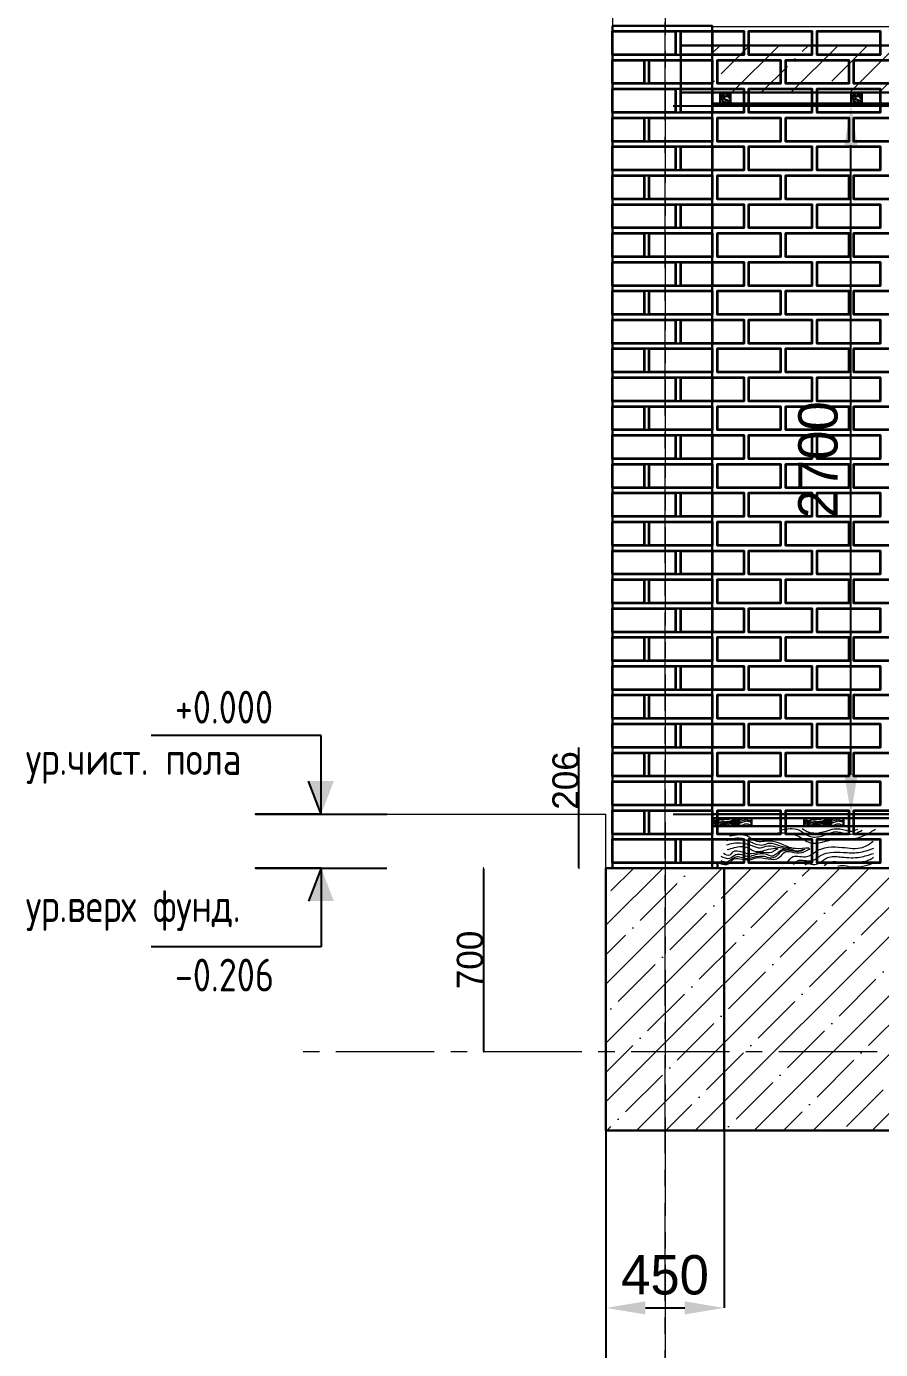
# Model space of a CAD drawing. Header units: millimetres. Extents: x 306212 to 393045, y -154783 to -111932.
# Drawn here: x 372170 to 375425, y -149192 to -144149 of the extents above; entities that cross this region are included whole.
import ezdxf

# ---------------------------------------------------------------- set-up
doc = ezdxf.new("R2010")
doc.units = ezdxf.units.MM
doc.linetypes.add('CENTER2', pattern=[1.125, 0.75, -0.125, 0.125, -0.125])
doc.layers.add('ahsap', color=222, linetype='Continuous', lineweight=13)
doc.layers.add('YAZI-TURKCE', color=5, linetype='Continuous', lineweight=13)
doc.layers.add('AKS', color=252, linetype='CENTER2')
doc.styles.add('GOST 2.304', font='CS_Gost2304.shx')
doc.dimstyles.new('ISO-25', dxfattribs={"dimtxt": 100, "dimasz": 2.5, "dimexe": 1.25, "dimexo": 0.625, "dimtad": 1, "dimdec": 0, "dimtxsty": 'Standard', "dimcen": 2.5, "dimadec": 0, "dimazin": 0, "dimtfac": 1, "dimtdec": 0, "dimtmove": 0, "dimatfit": 3, "dimfxl": 0, "dimarcsym": 0})
pattern_1 = [(45, (29611.11, 0), (-112.2532, 112.2532), []), (45, (29723.36, 0), (-112.2532, 112.2532), [198.4375, -39.6875, 0, -39.6875])]

# ---------------------------------------------------------------- blocks, each defined once
blk = doc.blocks.new('*D763')
at = {"layer": 'ahsap', "color": 0, "lineweight": -2}
for p, q in [((374828.4, -148358), (374828.4, -149033.7)), ((374378.4, -149033), (374378.4, -149033.7)), ((374528.4, -149033.5), (374678.4, -149033.5))]:
    blk.add_line(p, q, dxfattribs=at)
at = {"layer": 'ahsap', "color": 0}
for points in [[(374528.4, -149008.5), (374528.4, -149058.5), (374378.4, -149033.5)], [(374678.4, -149008.5), (374678.4, -149058.5), (374828.4, -149033.5)]]:
    blk.add_solid(points, dxfattribs=at)
at = {"layer": 'DEFPOINTS', "color": 0}
for p in [(374828.4, -148357.4), (374378.4, -149032.4), (374828.4, -149033.5)]:
    blk.add_point(p, dxfattribs=at)
at = {"layer": 'ahsap', "color": 0, "insert": (374603.4, -148908.5), "char_height": 150, "attachment_point": 5}
blk.add_mtext('450', dxfattribs=at)
blk = doc.blocks.new('*D764')
at = {"layer": 'ahsap', "color": 0, "lineweight": -2}
for p, q in [((374378.4, -148358), (374378.4, -149423.4)), ((383678.4, -149033.6), (383678.4, -149423.4)), ((374528.4, -149423.1), (383528.4, -149423.1))]:
    blk.add_line(p, q, dxfattribs=at)
at = {"layer": 'ahsap', "color": 0}
for points in [[(374528.4, -149398.1), (374528.4, -149448.1), (374378.4, -149423.1)], [(383528.4, -149398.1), (383528.4, -149448.1), (383678.4, -149423.1)]]:
    blk.add_solid(points, dxfattribs=at)
at = {"layer": 'DEFPOINTS', "color": 0}
for p in [(374378.4, -148357.4), (383678.4, -149033), (383678.4, -149423.1)]:
    blk.add_point(p, dxfattribs=at)
at = {"layer": 'ahsap', "color": 0, "insert": (379028.4, -149298.1), "char_height": 150, "attachment_point": 5}
blk.add_mtext('9300', dxfattribs=at)
blk = doc.blocks.new('*D761')
at = {"layer": 'ahsap', "color": 0, "lineweight": -2}
for p, q in [((374634.5, -144451.4), (375312.3, -144451.4)), ((375312.1, -147001.4), (375312.1, -144601.4)), ((374634.5, -147151.4), (375312.3, -147151.4))]:
    blk.add_line(p, q, dxfattribs=at)
at = {"layer": 'ahsap', "color": 0}
for points in [[(375287.1, -144601.4), (375337.1, -144601.4), (375312.1, -144451.4)], [(375287.1, -147001.4), (375337.1, -147001.4), (375312.1, -147151.4)]]:
    blk.add_solid(points, dxfattribs=at)
at = {"layer": 'DEFPOINTS', "color": 0}
for p in [(374633.9, -144451.4), (375312.1, -144451.4), (374633.9, -147151.4)]:
    blk.add_point(p, dxfattribs=at)
at = {"layer": 'ahsap', "color": 0, "insert": (375187.1, -145801.4), "char_height": 150, "attachment_point": 5, "rotation": 90}
blk.add_mtext('2700', dxfattribs=at)
blk = doc.blocks.new('Стрелка отметки')
at = {"layer": 'YAZI-TURKCE', "linetype": 'Continuous', "lineweight": 25, "ltscale": 50}
h = blk.add_hatch(color=256, dxfattribs=at)
h.paths.add_polyline_path([(332383, -147931.6), (332334.6, -147931.6), (332379.1, -148047.4), (332383, -148047.4)])
h.paths.add_polyline_path([(332431.3, -147931.6), (332383, -147931.6), (332383, -148047.4), (332386.8, -148047.4)])
for p, q in [((332383, -147757.4), (333031.1, -147757.4)), ((332383, -148057.4), (332383, -147757.4)), ((332383, -148057.4), (332431.3, -147931.6))]:
    blk.add_line(p, q, dxfattribs=at)
blk.add_lwpolyline([(332383, -148057.4), (332633, -148057.4), (332133, -148057.4)], dxfattribs=at)
blk = doc.blocks.new('*D765')
at = {"layer": 'ahsap', "color": 0, "lineweight": -2}
for p, q in [((374275.5, -147151.4), (374275.5, -146897.6)), ((374277.5, -147151.4), (374274.3, -147151.4)), ((374275.5, -147354.9), (374275.5, -147153.9)), ((374277.5, -147357.4), (374274.3, -147357.4))]:
    blk.add_line(p, q, dxfattribs=at)
at = {"layer": 'ahsap', "color": 0}
for points in [[(374275.1, -147153.9), (374276, -147153.9), (374275.5, -147151.4)], [(374275.1, -147354.9), (374276, -147354.9), (374275.5, -147357.4)]]:
    blk.add_solid(points, dxfattribs=at)
at = {"layer": 'DEFPOINTS', "color": 0}
for p in [(374275.5, -147151.4), (374828.4, -147151.4), (374828.4, -147357.4)]:
    blk.add_point(p, dxfattribs=at)
at = {"layer": 'ahsap', "color": 0, "insert": (374224.9, -147023.3), "char_height": 100, "attachment_point": 5, "rotation": 90}
blk.add_mtext('206', dxfattribs=at)
blk = doc.blocks.new('*D766')
at = {"layer": 'ahsap', "color": 0, "lineweight": -2}
for p, q in [((373913.1, -147357.4), (373909.9, -147357.4)), ((373911.1, -147359.9), (373911.1, -148054.9)), ((373913.1, -148057.4), (373909.9, -148057.4))]:
    blk.add_line(p, q, dxfattribs=at)
at = {"layer": 'ahsap', "color": 0}
for points in [[(373910.7, -147359.9), (373911.5, -147359.9), (373911.1, -147357.4)], [(373910.7, -148054.9), (373911.5, -148054.9), (373911.1, -148057.4)]]:
    blk.add_solid(points, dxfattribs=at)
at = {"layer": 'DEFPOINTS', "color": 0}
for p in [(374378.4, -147357.4), (373911.1, -148057.4), (374378.4, -148057.4)]:
    blk.add_point(p, dxfattribs=at)
at = {"layer": 'ahsap', "color": 0, "insert": (373860.5, -147707.4), "char_height": 100, "attachment_point": 5, "rotation": 90}
blk.add_mtext('700', dxfattribs=at)

msp = doc.modelspace()

# ---------------------------------------------------------------- hatches: boundary and pattern name
at = {"layer": 'ahsap'}
h = msp.add_hatch(dxfattribs=at)
h.set_pattern_fill('ANSI35', color=251, scale=25, style=0)
h.set_pattern_definition(pattern_1)
h.paths.add_polyline_path([(380463.4, -144277.4), (380223.4, -144277.4), (380223.4, -144367.4), (380423.4, -144367.4), (380463.4, -144367.4)])
h.paths.add_polyline_path([(386093.4, -144221.4), (381853.4, -144221.4), (381853.4, -144257.4), (381853.4, -144401.4), (386093.4, -144401.4)], flags=16)
h.paths.add_polyline_path([(379428.4, -144221.4), (379303.4, -144221.4), (379303.4, -144257.4), (379428.4, -144257.4)])
h.paths.add_polyline_path([(379428.4, -144257.4), (379303.4, -144257.4), (379303.4, -144277.4), (379423.4, -144277.4), (379428.4, -144277.4)])
h.paths.add_polyline_path([(379423.4, -144277.4), (379303.4, -144277.4), (379303.4, -144367.4), (379423.4, -144367.4)])
h.paths.add_polyline_path([(379428.4, -144367.4), (379303.4, -144367.4), (379303.4, -144387.4), (379428.4, -144387.4)])
h.paths.add_polyline_path([(379428.4, -144387.4), (379303.4, -144387.4), (379303.4, -144401.4), (379428.4, -144401.4)])
h.paths.add_polyline_path([(379543.4, -144387.4), (379428.4, -144387.4), (379428.4, -144401.4), (379543.4, -144401.4)])
h.paths.add_polyline_path([(381853.4, -144367.4), (379428.4, -144367.4), (379428.4, -144387.4), (379543.4, -144387.4), (381853.4, -144387.4)])
h.paths.add_polyline_path([(379443.4, -144277.4), (379428.4, -144277.4), (379428.4, -144367.4), (379443.4, -144367.4)])
h.paths.add_polyline_path([(381853.4, -144257.4), (379428.4, -144257.4), (379428.4, -144277.4), (379503.4, -144277.4), (379683.4, -144277.4), (381853.4, -144277.4)])
h.paths.add_polyline_path([(379428.4, -144277.4), (379423.4, -144277.4), (379423.4, -144367.4), (379428.4, -144367.4)])
h.paths.add_polyline_path([(379543.4, -144221.4), (379428.4, -144221.4), (379428.4, -144257.4), (379503.4, -144257.4), (379543.4, -144257.4)])
h.paths.add_polyline_path([(379563.4, -144221.4), (379543.4, -144221.4), (379543.4, -144257.4), (379563.4, -144257.4)])
h.paths.add_polyline_path([(379803.4, -144221.4), (379563.4, -144221.4), (379563.4, -144257.4), (379763.4, -144257.4), (379803.4, -144257.4)])
h.paths.add_polyline_path([(379703.4, -144277.4), (379683.4, -144277.4), (379683.4, -144367.4), (379703.4, -144367.4)])
h.paths.add_polyline_path([(379683.4, -144277.4), (379443.4, -144277.4), (379443.4, -144367.4), (379643.4, -144367.4), (379683.4, -144367.4)])
h.paths.add_polyline_path([(379803.4, -144387.4), (379563.4, -144387.4), (379563.4, -144401.4), (379803.4, -144401.4)])
h.paths.add_polyline_path([(379563.4, -144387.4), (379543.4, -144387.4), (379543.4, -144401.4), (379563.4, -144401.4)])
h.paths.add_polyline_path([(379823.4, -144387.4), (379803.4, -144387.4), (379803.4, -144401.4), (379823.4, -144401.4)])
h.paths.add_polyline_path([(379943.4, -144277.4), (379703.4, -144277.4), (379703.4, -144367.4), (379903.4, -144367.4), (379943.4, -144367.4)])
h.paths.add_polyline_path([(379823.4, -144221.4), (379803.4, -144221.4), (379803.4, -144257.4), (379823.4, -144257.4)])
h.paths.add_polyline_path([(380063.4, -144221.4), (379823.4, -144221.4), (379823.4, -144257.4), (380023.4, -144257.4), (380063.4, -144257.4)])
h.paths.add_polyline_path([(380083.4, -144221.4), (380063.4, -144221.4), (380063.4, -144257.4), (380083.4, -144257.4)])
h.paths.add_polyline_path([(379963.4, -144277.4), (379943.4, -144277.4), (379943.4, -144367.4), (379963.4, -144367.4)])
h.paths.add_polyline_path([(380203.4, -144277.4), (379963.4, -144277.4), (379963.4, -144367.4), (380163.4, -144367.4), (380203.4, -144367.4)])
h.paths.add_polyline_path([(380063.4, -144387.4), (379823.4, -144387.4), (379823.4, -144401.4), (380063.4, -144401.4)])
h.paths.add_polyline_path([(380343.4, -144387.4), (380323.4, -144387.4), (380323.4, -144401.4), (380343.4, -144401.4)])
h.paths.add_polyline_path([(380083.4, -144387.4), (380063.4, -144387.4), (380063.4, -144401.4), (380083.4, -144401.4)])
h.paths.add_polyline_path([(380323.4, -144221.4), (380083.4, -144221.4), (380083.4, -144257.4), (380283.4, -144257.4), (380323.4, -144257.4)])
h.paths.add_polyline_path([(380343.4, -144221.4), (380323.4, -144221.4), (380323.4, -144257.4), (380343.4, -144257.4)])
h.paths.add_polyline_path([(380483.4, -144277.4), (380463.4, -144277.4), (380463.4, -144367.4), (380483.4, -144367.4)])
h.paths.add_polyline_path([(380583.4, -144221.4), (380343.4, -144221.4), (380343.4, -144257.4), (380543.4, -144257.4), (380583.4, -144257.4)])
h.paths.add_polyline_path([(380603.4, -144221.4), (380583.4, -144221.4), (380583.4, -144257.4), (380603.4, -144257.4)])
h.paths.add_polyline_path([(380723.4, -144277.4), (380483.4, -144277.4), (380483.4, -144367.4), (380683.4, -144367.4), (380723.4, -144367.4)])
h.paths.add_polyline_path([(380583.4, -144387.4), (380343.4, -144387.4), (380343.4, -144401.4), (380583.4, -144401.4)])
h.paths.add_polyline_path([(380603.4, -144387.4), (380583.4, -144387.4), (380583.4, -144401.4), (380603.4, -144401.4)])
h.paths.add_polyline_path([(380843.4, -144387.4), (380603.4, -144387.4), (380603.4, -144401.4), (380843.4, -144401.4)])
h.paths.add_polyline_path([(386093.4, -144221.4), (380843.4, -144221.4), (380843.4, -144257.4), (381853.4, -144257.4), (381853.4, -144277.4), (380723.4, -144277.4), (380723.4, -144367.4), (381853.4, -144367.4), (381853.4, -144387.4), (380843.4, -144387.4), (380843.4, -144401.4), (386093.4, -144401.4)])
h.paths.add_polyline_path([(380843.4, -144221.4), (380603.4, -144221.4), (380603.4, -144257.4), (380803.4, -144257.4), (380843.4, -144257.4)])
h.paths.add_polyline_path([(379303.4, -144221.4), (378013.4, -144221.4), (378003.4, -144221.4), (378003.4, -144401.4), (378013.4, -144401.4), (379303.4, -144401.4), (379303.4, -144387.4)])
h.paths.add_polyline_path([(386093.4, -144221.4), (381853.4, -144221.4), (381853.4, -144257.4), (381853.4, -144401.4), (386093.4, -144401.4)], flags=17)
h.paths.add_polyline_path([(378013.4, -144274.9), (378013.4, -144254.9), (378013.4, -144221.4), (374783.4, -144221.4), (374783.4, -144254.9), (374783.4, -144274.9), (374783.4, -144364.9), (374783.4, -144384.9), (374783.4, -144401.4), (378013.4, -144401.4), (378013.4, -144384.9), (378013.4, -144364.9)])
h = msp.add_hatch(dxfattribs=at)
h.set_pattern_fill('ANSI35', color=251, scale=25, style=0)
h.set_pattern_definition(pattern_1)
h.paths.add_polyline_path([(376928.4, -148057.4), (377728.4, -148057.4), (377728.4, -147357.4), (376928.4, -147357.4)])
h.paths.add_polyline_path([(377728.4, -148357.4), (377728.4, -148057.4), (376928.4, -148057.4), (376928.4, -148357.4)])
h.paths.add_polyline_path([(376928.4, -148357.4), (376928.4, -148057.4), (374828.4, -148057.4), (374828.4, -148357.4)])
h.paths.add_polyline_path([(376928.4, -148057.4), (376928.4, -147357.4), (374828.4, -147357.4), (374828.4, -148057.4)])
h.paths.add_polyline_path([(374603.4, -147357.4), (374378.4, -147357.4), (374378.4, -148057.4), (374603.4, -148057.4)])
h.paths.add_polyline_path([(374603.4, -148057.4), (374378.4, -148057.4), (374378.4, -148357.4), (374603.4, -148357.4)])
h.paths.add_polyline_path([(374603.4, -148357.4), (374828.4, -148357.4), (374828.4, -148057.4), (374603.4, -148057.4)])
h.paths.add_polyline_path([(374828.4, -147357.4), (374603.4, -147357.4), (374603.4, -148057.4), (374828.4, -148057.4)])

# ---------------------------------------------------------------- linework, layer by layer
for p, q in [((374403.4, -140959.9), (374403.4, -147357.4)), ((385973.4, -144151.4), (374783.4, -144151.4)), ((374663.4, -144221.4), (374663.4, -144401.4)), ((373542.9, -147151.4), (374378.4, -147151.4)), ((374378.4, -147357.4), (374378.4, -147151.4))]:
    msp.add_line(p, q, dxfattribs=at)
at = {"layer": 'ahsap', "color": 251, "lineweight": 30}
for points in [[(374403.4, -144167.4), (374783.4, -144167.4), (374783.4, -144147.4), (374403.4, -144147.4), (374403.4, -144167.4)], [(378013.4, -144401.4), (374663.4, -144401.4), (374663.4, -144401.4), (374663.4, -144221.4), (374663.4, -144221.4), (378013.4, -144221.4), (386093.4, -144221.4), (386093.4, -144401.4), (378013.4, -144401.4)], [(374403.4, -144277.4), (374783.4, -144277.4), (374783.4, -144257.4), (374403.4, -144257.4), (374403.4, -144277.4)], [(374403.4, -144387.4), (374783.4, -144387.4), (374783.4, -144367.4), (374403.4, -144367.4), (374403.4, -144387.4)], [(374403.4, -144497.4), (374783.4, -144497.4), (374783.4, -144477.4), (374403.4, -144477.4), (374403.4, -144497.4)], [(374403.4, -144607.4), (374783.4, -144607.4), (374783.4, -144587.4), (374403.4, -144587.4), (374403.4, -144607.4)], [(374403.4, -144717.4), (374783.4, -144717.4), (374783.4, -144697.4), (374403.4, -144697.4), (374403.4, -144717.4)], [(374403.4, -144827.4), (374783.4, -144827.4), (374783.4, -144807.4), (374403.4, -144807.4), (374403.4, -144827.4)], [(374403.4, -144937.4), (374783.4, -144937.4), (374783.4, -144917.4), (374403.4, -144917.4), (374403.4, -144937.4)], [(374403.4, -145047.4), (374783.4, -145047.4), (374783.4, -145027.4), (374403.4, -145027.4), (374403.4, -145047.4)], [(374403.4, -145157.4), (374783.4, -145157.4), (374783.4, -145137.4), (374403.4, -145137.4), (374403.4, -145157.4)], [(374403.4, -145267.4), (374783.4, -145267.4), (374783.4, -145247.4), (374403.4, -145247.4), (374403.4, -145267.4)], [(374403.4, -145377.4), (374783.4, -145377.4), (374783.4, -145357.4), (374403.4, -145357.4), (374403.4, -145377.4)], [(374403.4, -145487.4), (374783.4, -145487.4), (374783.4, -145467.4), (374403.4, -145467.4), (374403.4, -145487.4)], [(374403.4, -145597.4), (374783.4, -145597.4), (374783.4, -145577.4), (374403.4, -145577.4), (374403.4, -145597.4)], [(374403.4, -145707.4), (374783.4, -145707.4), (374783.4, -145687.4), (374403.4, -145687.4), (374403.4, -145707.4)], [(374403.4, -145817.4), (374783.4, -145817.4), (374783.4, -145797.4), (374403.4, -145797.4), (374403.4, -145817.4)], [(374403.4, -145927.4), (374783.4, -145927.4), (374783.4, -145907.4), (374403.4, -145907.4), (374403.4, -145927.4)], [(374403.4, -146037.4), (374783.4, -146037.4), (374783.4, -146017.4), (374403.4, -146017.4), (374403.4, -146037.4)], [(374403.4, -146147.4), (374783.4, -146147.4), (374783.4, -146127.4), (374403.4, -146127.4), (374403.4, -146147.4)], [(374403.4, -146257.4), (374783.4, -146257.4), (374783.4, -146237.4), (374403.4, -146237.4), (374403.4, -146257.4)], [(374403.4, -146367.4), (374783.4, -146367.4), (374783.4, -146347.4), (374403.4, -146347.4), (374403.4, -146367.4)], [(374403.4, -146477.4), (374783.4, -146477.4), (374783.4, -146457.4), (374403.4, -146457.4), (374403.4, -146477.4)], [(374403.4, -146587.4), (374783.4, -146587.4), (374783.4, -146567.4), (374403.4, -146567.4), (374403.4, -146587.4)], [(374403.4, -146697.4), (374783.4, -146697.4), (374783.4, -146677.4), (374403.4, -146677.4), (374403.4, -146697.4)], [(374403.4, -146807.4), (374783.4, -146807.4), (374783.4, -146787.4), (374403.4, -146787.4), (374403.4, -146807.4)], [(374403.4, -146917.4), (374783.4, -146917.4), (374783.4, -146897.4), (374403.4, -146897.4), (374403.4, -146917.4)], [(374403.4, -147027.4), (374783.4, -147027.4), (374783.4, -147007.4), (374403.4, -147007.4), (374403.4, -147027.4)], [(374403.4, -147137.4), (374783.4, -147137.4), (374783.4, -147117.4), (374403.4, -147117.4), (374403.4, -147137.4)], [(374403.4, -147247.4), (374783.4, -147247.4), (374783.4, -147227.4), (374403.4, -147227.4), (374403.4, -147247.4)], [(374603.4, -147357.4), (374403.4, -147357.4), (374403.4, -147337.4), (374803.4, -147337.4), (374803.4, -147357.4), (374603.4, -147357.4)], [(386378.4, -148057.4), (386378.4, -148357.4), (374378.4, -148357.4), (374378.4, -148057.4), (374378.4, -147357.4), (386378.4, -147357.4), (386378.4, -148057.4)], [(374828.4, -148357.4), (374378.4, -148357.4), (374378.4, -147357.4), (374828.4, -147357.4), (374828.4, -148357.4)]]:
    msp.add_lwpolyline(points, dxfattribs=at)
at = {"layer": 'ahsap', "color": 26, "lineweight": 35}
for points in [[(374603.4, -144257.4), (374403.4, -144257.4), (374403.4, -144167.4), (374643.4, -144167.4), (374643.4, -144257.4), (374603.4, -144257.4)], [(374663.4, -144257.4), (374663.4, -144167.4), (374783.4, -144167.4), (374783.4, -144257.4), (374663.4, -144257.4)], [(374863.4, -144257.4), (374663.4, -144257.4), (374663.4, -144167.4), (374903.4, -144167.4), (374903.4, -144257.4), (374863.4, -144257.4)], [(375123.4, -144257.4), (374923.4, -144257.4), (374923.4, -144167.4), (375163.4, -144167.4), (375163.4, -144257.4), (375123.4, -144257.4)], [(375383.4, -144257.4), (375183.4, -144257.4), (375183.4, -144167.4), (375423.4, -144167.4), (375423.4, -144257.4), (375383.4, -144257.4)], [(374403.4, -144367.4), (374403.4, -144277.4), (374523.4, -144277.4), (374523.4, -144367.4), (374403.4, -144367.4)], [(374743.4, -144367.4), (374543.4, -144367.4), (374543.4, -144277.4), (374783.4, -144277.4), (374783.4, -144367.4), (374743.4, -144367.4)], [(375003.4, -144367.4), (374803.4, -144367.4), (374803.4, -144277.4), (375043.4, -144277.4), (375043.4, -144367.4), (375003.4, -144367.4)], [(375263.4, -144367.4), (375063.4, -144367.4), (375063.4, -144277.4), (375303.4, -144277.4), (375303.4, -144367.4), (375263.4, -144367.4)], [(375523.4, -144367.4), (375323.4, -144367.4), (375323.4, -144277.4), (375563.4, -144277.4), (375563.4, -144367.4), (375523.4, -144367.4)], [(374603.4, -144477.4), (374403.4, -144477.4), (374403.4, -144387.4), (374643.4, -144387.4), (374643.4, -144477.4), (374603.4, -144477.4)], [(374663.4, -144477.4), (374663.4, -144387.4), (374783.4, -144387.4), (374783.4, -144477.4), (374663.4, -144477.4)], [(374863.4, -144477.4), (374663.4, -144477.4), (374663.4, -144387.4), (374903.4, -144387.4), (374903.4, -144477.4), (374863.4, -144477.4)], [(375123.4, -144477.4), (374923.4, -144477.4), (374923.4, -144387.4), (375163.4, -144387.4), (375163.4, -144477.4), (375123.4, -144477.4)], [(375383.4, -144477.4), (375183.4, -144477.4), (375183.4, -144387.4), (375423.4, -144387.4), (375423.4, -144477.4), (375383.4, -144477.4)], [(374403.4, -144587.4), (374403.4, -144497.4), (374523.4, -144497.4), (374523.4, -144587.4), (374403.4, -144587.4)], [(374743.4, -144587.4), (374543.4, -144587.4), (374543.4, -144497.4), (374783.4, -144497.4), (374783.4, -144587.4), (374743.4, -144587.4)], [(375003.4, -144587.4), (374803.4, -144587.4), (374803.4, -144497.4), (375043.4, -144497.4), (375043.4, -144587.4), (375003.4, -144587.4)], [(375263.4, -144587.4), (375063.4, -144587.4), (375063.4, -144497.4), (375303.4, -144497.4), (375303.4, -144587.4), (375263.4, -144587.4)], [(375523.4, -144587.4), (375323.4, -144587.4), (375323.4, -144497.4), (375563.4, -144497.4), (375563.4, -144587.4), (375523.4, -144587.4)], [(374603.4, -144697.4), (374403.4, -144697.4), (374403.4, -144607.4), (374643.4, -144607.4), (374643.4, -144697.4), (374603.4, -144697.4)], [(374663.4, -144697.4), (374663.4, -144607.4), (374783.4, -144607.4), (374783.4, -144697.4), (374663.4, -144697.4)], [(374863.4, -144697.4), (374663.4, -144697.4), (374663.4, -144607.4), (374903.4, -144607.4), (374903.4, -144697.4), (374863.4, -144697.4)], [(375123.4, -144697.4), (374923.4, -144697.4), (374923.4, -144607.4), (375163.4, -144607.4), (375163.4, -144697.4), (375123.4, -144697.4)], [(375383.4, -144697.4), (375183.4, -144697.4), (375183.4, -144607.4), (375423.4, -144607.4), (375423.4, -144697.4), (375383.4, -144697.4)], [(374403.4, -144807.4), (374403.4, -144717.4), (374523.4, -144717.4), (374523.4, -144807.4), (374403.4, -144807.4)], [(374743.4, -144807.4), (374543.4, -144807.4), (374543.4, -144717.4), (374783.4, -144717.4), (374783.4, -144807.4), (374743.4, -144807.4)], [(375003.4, -144807.4), (374803.4, -144807.4), (374803.4, -144717.4), (375043.4, -144717.4), (375043.4, -144807.4), (375003.4, -144807.4)], [(375263.4, -144807.4), (375063.4, -144807.4), (375063.4, -144717.4), (375303.4, -144717.4), (375303.4, -144807.4), (375263.4, -144807.4)], [(375523.4, -144807.4), (375323.4, -144807.4), (375323.4, -144717.4), (375563.4, -144717.4), (375563.4, -144807.4), (375523.4, -144807.4)], [(374603.4, -144917.4), (374403.4, -144917.4), (374403.4, -144827.4), (374643.4, -144827.4), (374643.4, -144917.4), (374603.4, -144917.4)], [(374663.4, -144917.4), (374663.4, -144827.4), (374783.4, -144827.4), (374783.4, -144917.4), (374663.4, -144917.4)], [(374863.4, -144917.4), (374663.4, -144917.4), (374663.4, -144827.4), (374903.4, -144827.4), (374903.4, -144917.4), (374863.4, -144917.4)], [(375123.4, -144917.4), (374923.4, -144917.4), (374923.4, -144827.4), (375163.4, -144827.4), (375163.4, -144917.4), (375123.4, -144917.4)], [(375383.4, -144917.4), (375183.4, -144917.4), (375183.4, -144827.4), (375423.4, -144827.4), (375423.4, -144917.4), (375383.4, -144917.4)], [(374403.4, -145027.4), (374403.4, -144937.4), (374523.4, -144937.4), (374523.4, -145027.4), (374403.4, -145027.4)], [(374743.4, -145027.4), (374543.4, -145027.4), (374543.4, -144937.4), (374783.4, -144937.4), (374783.4, -145027.4), (374743.4, -145027.4)], [(375003.4, -145027.4), (374803.4, -145027.4), (374803.4, -144937.4), (375043.4, -144937.4), (375043.4, -145027.4), (375003.4, -145027.4)], [(375263.4, -145027.4), (375063.4, -145027.4), (375063.4, -144937.4), (375303.4, -144937.4), (375303.4, -145027.4), (375263.4, -145027.4)], [(375523.4, -145027.4), (375323.4, -145027.4), (375323.4, -144937.4), (375563.4, -144937.4), (375563.4, -145027.4), (375523.4, -145027.4)], [(374603.4, -145137.4), (374403.4, -145137.4), (374403.4, -145047.4), (374643.4, -145047.4), (374643.4, -145137.4), (374603.4, -145137.4)], [(374663.4, -145137.4), (374663.4, -145047.4), (374783.4, -145047.4), (374783.4, -145137.4), (374663.4, -145137.4)], [(374863.4, -145137.4), (374663.4, -145137.4), (374663.4, -145047.4), (374903.4, -145047.4), (374903.4, -145137.4), (374863.4, -145137.4)], [(375123.4, -145137.4), (374923.4, -145137.4), (374923.4, -145047.4), (375163.4, -145047.4), (375163.4, -145137.4), (375123.4, -145137.4)], [(375383.4, -145137.4), (375183.4, -145137.4), (375183.4, -145047.4), (375423.4, -145047.4), (375423.4, -145137.4), (375383.4, -145137.4)], [(374403.4, -145247.4), (374403.4, -145157.4), (374523.4, -145157.4), (374523.4, -145247.4), (374403.4, -145247.4)], [(374743.4, -145247.4), (374543.4, -145247.4), (374543.4, -145157.4), (374783.4, -145157.4), (374783.4, -145247.4), (374743.4, -145247.4)], [(375003.4, -145247.4), (374803.4, -145247.4), (374803.4, -145157.4), (375043.4, -145157.4), (375043.4, -145247.4), (375003.4, -145247.4)], [(375263.4, -145247.4), (375063.4, -145247.4), (375063.4, -145157.4), (375303.4, -145157.4), (375303.4, -145247.4), (375263.4, -145247.4)], [(375523.4, -145247.4), (375323.4, -145247.4), (375323.4, -145157.4), (375563.4, -145157.4), (375563.4, -145247.4), (375523.4, -145247.4)], [(374603.4, -145357.4), (374403.4, -145357.4), (374403.4, -145267.4), (374643.4, -145267.4), (374643.4, -145357.4), (374603.4, -145357.4)], [(374663.4, -145357.4), (374663.4, -145267.4), (374783.4, -145267.4), (374783.4, -145357.4), (374663.4, -145357.4)], [(374863.4, -145357.4), (374663.4, -145357.4), (374663.4, -145267.4), (374903.4, -145267.4), (374903.4, -145357.4), (374863.4, -145357.4)], [(375123.4, -145357.4), (374923.4, -145357.4), (374923.4, -145267.4), (375163.4, -145267.4), (375163.4, -145357.4), (375123.4, -145357.4)], [(375383.4, -145357.4), (375183.4, -145357.4), (375183.4, -145267.4), (375423.4, -145267.4), (375423.4, -145357.4), (375383.4, -145357.4)], [(374403.4, -145467.4), (374403.4, -145377.4), (374523.4, -145377.4), (374523.4, -145467.4), (374403.4, -145467.4)], [(374743.4, -145467.4), (374543.4, -145467.4), (374543.4, -145377.4), (374783.4, -145377.4), (374783.4, -145467.4), (374743.4, -145467.4)], [(375003.4, -145467.4), (374803.4, -145467.4), (374803.4, -145377.4), (375043.4, -145377.4), (375043.4, -145467.4), (375003.4, -145467.4)], [(375263.4, -145467.4), (375063.4, -145467.4), (375063.4, -145377.4), (375303.4, -145377.4), (375303.4, -145467.4), (375263.4, -145467.4)], [(375523.4, -145467.4), (375323.4, -145467.4), (375323.4, -145377.4), (375563.4, -145377.4), (375563.4, -145467.4), (375523.4, -145467.4)], [(374603.4, -145577.4), (374403.4, -145577.4), (374403.4, -145487.4), (374643.4, -145487.4), (374643.4, -145577.4), (374603.4, -145577.4)], [(374663.4, -145577.4), (374663.4, -145487.4), (374783.4, -145487.4), (374783.4, -145577.4), (374663.4, -145577.4)], [(374863.4, -145577.4), (374663.4, -145577.4), (374663.4, -145487.4), (374903.4, -145487.4), (374903.4, -145577.4), (374863.4, -145577.4)], [(375123.4, -145577.4), (374923.4, -145577.4), (374923.4, -145487.4), (375163.4, -145487.4), (375163.4, -145577.4), (375123.4, -145577.4)], [(375383.4, -145577.4), (375183.4, -145577.4), (375183.4, -145487.4), (375423.4, -145487.4), (375423.4, -145577.4), (375383.4, -145577.4)], [(374403.4, -145687.4), (374403.4, -145597.4), (374523.4, -145597.4), (374523.4, -145687.4), (374403.4, -145687.4)], [(374743.4, -145687.4), (374543.4, -145687.4), (374543.4, -145597.4), (374783.4, -145597.4), (374783.4, -145687.4), (374743.4, -145687.4)], [(375003.4, -145687.4), (374803.4, -145687.4), (374803.4, -145597.4), (375043.4, -145597.4), (375043.4, -145687.4), (375003.4, -145687.4)], [(375263.4, -145687.4), (375063.4, -145687.4), (375063.4, -145597.4), (375303.4, -145597.4), (375303.4, -145687.4), (375263.4, -145687.4)], [(375523.4, -145687.4), (375323.4, -145687.4), (375323.4, -145597.4), (375563.4, -145597.4), (375563.4, -145687.4), (375523.4, -145687.4)], [(374603.4, -145797.4), (374403.4, -145797.4), (374403.4, -145707.4), (374643.4, -145707.4), (374643.4, -145797.4), (374603.4, -145797.4)], [(374663.4, -145797.4), (374663.4, -145707.4), (374783.4, -145707.4), (374783.4, -145797.4), (374663.4, -145797.4)], [(374863.4, -145797.4), (374663.4, -145797.4), (374663.4, -145707.4), (374903.4, -145707.4), (374903.4, -145797.4), (374863.4, -145797.4)], [(375123.4, -145797.4), (374923.4, -145797.4), (374923.4, -145707.4), (375163.4, -145707.4), (375163.4, -145797.4), (375123.4, -145797.4)], [(375383.4, -145797.4), (375183.4, -145797.4), (375183.4, -145707.4), (375423.4, -145707.4), (375423.4, -145797.4), (375383.4, -145797.4)], [(374403.4, -145907.4), (374403.4, -145817.4), (374523.4, -145817.4), (374523.4, -145907.4), (374403.4, -145907.4)], [(374743.4, -145907.4), (374543.4, -145907.4), (374543.4, -145817.4), (374783.4, -145817.4), (374783.4, -145907.4), (374743.4, -145907.4)], [(375003.4, -145907.4), (374803.4, -145907.4), (374803.4, -145817.4), (375043.4, -145817.4), (375043.4, -145907.4), (375003.4, -145907.4)], [(375263.4, -145907.4), (375063.4, -145907.4), (375063.4, -145817.4), (375303.4, -145817.4), (375303.4, -145907.4), (375263.4, -145907.4)], [(375523.4, -145907.4), (375323.4, -145907.4), (375323.4, -145817.4), (375563.4, -145817.4), (375563.4, -145907.4), (375523.4, -145907.4)], [(374603.4, -146017.4), (374403.4, -146017.4), (374403.4, -145927.4), (374643.4, -145927.4), (374643.4, -146017.4), (374603.4, -146017.4)], [(374663.4, -146017.4), (374663.4, -145927.4), (374783.4, -145927.4), (374783.4, -146017.4), (374663.4, -146017.4)], [(374863.4, -146017.4), (374663.4, -146017.4), (374663.4, -145927.4), (374903.4, -145927.4), (374903.4, -146017.4), (374863.4, -146017.4)], [(375123.4, -146017.4), (374923.4, -146017.4), (374923.4, -145927.4), (375163.4, -145927.4), (375163.4, -146017.4), (375123.4, -146017.4)], [(375383.4, -146017.4), (375183.4, -146017.4), (375183.4, -145927.4), (375423.4, -145927.4), (375423.4, -146017.4), (375383.4, -146017.4)], [(374403.4, -146127.4), (374403.4, -146037.4), (374523.4, -146037.4), (374523.4, -146127.4), (374403.4, -146127.4)], [(374743.4, -146127.4), (374543.4, -146127.4), (374543.4, -146037.4), (374783.4, -146037.4), (374783.4, -146127.4), (374743.4, -146127.4)], [(375003.4, -146127.4), (374803.4, -146127.4), (374803.4, -146037.4), (375043.4, -146037.4), (375043.4, -146127.4), (375003.4, -146127.4)], [(375263.4, -146127.4), (375063.4, -146127.4), (375063.4, -146037.4), (375303.4, -146037.4), (375303.4, -146127.4), (375263.4, -146127.4)], [(375523.4, -146127.4), (375323.4, -146127.4), (375323.4, -146037.4), (375563.4, -146037.4), (375563.4, -146127.4), (375523.4, -146127.4)], [(374603.4, -146237.4), (374403.4, -146237.4), (374403.4, -146147.4), (374643.4, -146147.4), (374643.4, -146237.4), (374603.4, -146237.4)], [(374663.4, -146237.4), (374663.4, -146147.4), (374783.4, -146147.4), (374783.4, -146237.4), (374663.4, -146237.4)], [(374863.4, -146237.4), (374663.4, -146237.4), (374663.4, -146147.4), (374903.4, -146147.4), (374903.4, -146237.4), (374863.4, -146237.4)], [(375123.4, -146237.4), (374923.4, -146237.4), (374923.4, -146147.4), (375163.4, -146147.4), (375163.4, -146237.4), (375123.4, -146237.4)], [(375383.4, -146237.4), (375183.4, -146237.4), (375183.4, -146147.4), (375423.4, -146147.4), (375423.4, -146237.4), (375383.4, -146237.4)], [(374403.4, -146347.4), (374403.4, -146257.4), (374523.4, -146257.4), (374523.4, -146347.4), (374403.4, -146347.4)], [(374743.4, -146347.4), (374543.4, -146347.4), (374543.4, -146257.4), (374783.4, -146257.4), (374783.4, -146347.4), (374743.4, -146347.4)], [(375003.4, -146347.4), (374803.4, -146347.4), (374803.4, -146257.4), (375043.4, -146257.4), (375043.4, -146347.4), (375003.4, -146347.4)], [(375263.4, -146347.4), (375063.4, -146347.4), (375063.4, -146257.4), (375303.4, -146257.4), (375303.4, -146347.4), (375263.4, -146347.4)], [(375523.4, -146347.4), (375323.4, -146347.4), (375323.4, -146257.4), (375563.4, -146257.4), (375563.4, -146347.4), (375523.4, -146347.4)], [(374603.4, -146457.4), (374403.4, -146457.4), (374403.4, -146367.4), (374643.4, -146367.4), (374643.4, -146457.4), (374603.4, -146457.4)], [(374663.4, -146457.4), (374663.4, -146367.4), (374783.4, -146367.4), (374783.4, -146457.4), (374663.4, -146457.4)], [(374863.4, -146457.4), (374663.4, -146457.4), (374663.4, -146367.4), (374903.4, -146367.4), (374903.4, -146457.4), (374863.4, -146457.4)], [(375123.4, -146457.4), (374923.4, -146457.4), (374923.4, -146367.4), (375163.4, -146367.4), (375163.4, -146457.4), (375123.4, -146457.4)], [(375383.4, -146457.4), (375183.4, -146457.4), (375183.4, -146367.4), (375423.4, -146367.4), (375423.4, -146457.4), (375383.4, -146457.4)], [(374403.4, -146567.4), (374403.4, -146477.4), (374523.4, -146477.4), (374523.4, -146567.4), (374403.4, -146567.4)], [(374743.4, -146567.4), (374543.4, -146567.4), (374543.4, -146477.4), (374783.4, -146477.4), (374783.4, -146567.4), (374743.4, -146567.4)], [(375003.4, -146567.4), (374803.4, -146567.4), (374803.4, -146477.4), (375043.4, -146477.4), (375043.4, -146567.4), (375003.4, -146567.4)], [(375263.4, -146567.4), (375063.4, -146567.4), (375063.4, -146477.4), (375303.4, -146477.4), (375303.4, -146567.4), (375263.4, -146567.4)], [(375523.4, -146567.4), (375323.4, -146567.4), (375323.4, -146477.4), (375563.4, -146477.4), (375563.4, -146567.4), (375523.4, -146567.4)], [(374603.4, -146677.4), (374403.4, -146677.4), (374403.4, -146587.4), (374643.4, -146587.4), (374643.4, -146677.4), (374603.4, -146677.4)], [(374663.4, -146677.4), (374663.4, -146587.4), (374783.4, -146587.4), (374783.4, -146677.4), (374663.4, -146677.4)], [(374863.4, -146677.4), (374663.4, -146677.4), (374663.4, -146587.4), (374903.4, -146587.4), (374903.4, -146677.4), (374863.4, -146677.4)], [(375123.4, -146677.4), (374923.4, -146677.4), (374923.4, -146587.4), (375163.4, -146587.4), (375163.4, -146677.4), (375123.4, -146677.4)], [(375383.4, -146677.4), (375183.4, -146677.4), (375183.4, -146587.4), (375423.4, -146587.4), (375423.4, -146677.4), (375383.4, -146677.4)], [(374403.4, -146787.4), (374403.4, -146697.4), (374523.4, -146697.4), (374523.4, -146787.4), (374403.4, -146787.4)], [(374743.4, -146787.4), (374543.4, -146787.4), (374543.4, -146697.4), (374783.4, -146697.4), (374783.4, -146787.4), (374743.4, -146787.4)], [(375003.4, -146787.4), (374803.4, -146787.4), (374803.4, -146697.4), (375043.4, -146697.4), (375043.4, -146787.4), (375003.4, -146787.4)], [(375263.4, -146787.4), (375063.4, -146787.4), (375063.4, -146697.4), (375303.4, -146697.4), (375303.4, -146787.4), (375263.4, -146787.4)], [(375523.4, -146787.4), (375323.4, -146787.4), (375323.4, -146697.4), (375563.4, -146697.4), (375563.4, -146787.4), (375523.4, -146787.4)], [(374603.4, -146897.4), (374403.4, -146897.4), (374403.4, -146807.4), (374643.4, -146807.4), (374643.4, -146897.4), (374603.4, -146897.4)], [(374663.4, -146897.4), (374663.4, -146807.4), (374783.4, -146807.4), (374783.4, -146897.4), (374663.4, -146897.4)], [(374863.4, -146897.4), (374663.4, -146897.4), (374663.4, -146807.4), (374903.4, -146807.4), (374903.4, -146897.4), (374863.4, -146897.4)], [(375123.4, -146897.4), (374923.4, -146897.4), (374923.4, -146807.4), (375163.4, -146807.4), (375163.4, -146897.4), (375123.4, -146897.4)], [(375383.4, -146897.4), (375183.4, -146897.4), (375183.4, -146807.4), (375423.4, -146807.4), (375423.4, -146897.4), (375383.4, -146897.4)], [(374403.4, -147007.4), (374403.4, -146917.4), (374523.4, -146917.4), (374523.4, -147007.4), (374403.4, -147007.4)], [(374743.4, -147007.4), (374543.4, -147007.4), (374543.4, -146917.4), (374783.4, -146917.4), (374783.4, -147007.4), (374743.4, -147007.4)], [(375003.4, -147007.4), (374803.4, -147007.4), (374803.4, -146917.4), (375043.4, -146917.4), (375043.4, -147007.4), (375003.4, -147007.4)], [(375263.4, -147007.4), (375063.4, -147007.4), (375063.4, -146917.4), (375303.4, -146917.4), (375303.4, -147007.4), (375263.4, -147007.4)], [(375523.4, -147007.4), (375323.4, -147007.4), (375323.4, -146917.4), (375563.4, -146917.4), (375563.4, -147007.4), (375523.4, -147007.4)], [(374603.4, -147117.4), (374403.4, -147117.4), (374403.4, -147027.4), (374643.4, -147027.4), (374643.4, -147117.4), (374603.4, -147117.4)], [(374663.4, -147117.4), (374663.4, -147027.4), (374783.4, -147027.4), (374783.4, -147117.4), (374663.4, -147117.4)], [(374863.4, -147117.4), (374663.4, -147117.4), (374663.4, -147027.4), (374903.4, -147027.4), (374903.4, -147117.4), (374863.4, -147117.4)], [(375123.4, -147117.4), (374923.4, -147117.4), (374923.4, -147027.4), (375163.4, -147027.4), (375163.4, -147117.4), (375123.4, -147117.4)], [(375383.4, -147117.4), (375183.4, -147117.4), (375183.4, -147027.4), (375423.4, -147027.4), (375423.4, -147117.4), (375383.4, -147117.4)], [(374403.4, -147227.4), (374403.4, -147137.4), (374523.4, -147137.4), (374523.4, -147227.4), (374403.4, -147227.4)], [(374743.4, -147227.4), (374543.4, -147227.4), (374543.4, -147137.4), (374783.4, -147137.4), (374783.4, -147227.4), (374743.4, -147227.4)], [(375003.4, -147227.4), (374803.4, -147227.4), (374803.4, -147137.4), (375043.4, -147137.4), (375043.4, -147227.4), (375003.4, -147227.4)], [(375263.4, -147227.4), (375063.4, -147227.4), (375063.4, -147137.4), (375303.4, -147137.4), (375303.4, -147227.4), (375263.4, -147227.4)], [(375523.4, -147227.4), (375323.4, -147227.4), (375323.4, -147137.4), (375563.4, -147137.4), (375563.4, -147227.4), (375523.4, -147227.4)], [(374603.4, -147337.4), (374403.4, -147337.4), (374403.4, -147247.4), (374643.4, -147247.4), (374643.4, -147337.4), (374603.4, -147337.4)], [(374663.4, -147337.4), (374663.4, -147247.4), (374783.4, -147247.4), (374783.4, -147337.4), (374663.4, -147337.4)], [(374863.4, -147337.4), (374663.4, -147337.4), (374663.4, -147247.4), (374903.4, -147247.4), (374903.4, -147337.4), (374863.4, -147337.4)], [(375123.4, -147337.4), (374923.4, -147337.4), (374923.4, -147247.4), (375163.4, -147247.4), (375163.4, -147337.4), (375123.4, -147337.4)], [(375383.4, -147337.4), (375183.4, -147337.4), (375183.4, -147247.4), (375423.4, -147247.4), (375423.4, -147337.4), (375383.4, -147337.4)]]:
    msp.add_lwpolyline(points, dxfattribs=at)
at = {"layer": 'ahsap', "color": 46, "lineweight": 30}
for points in [[(374853.4, -144443.4), (374853.4, -144403.9), (374813.4, -144403.9), (374813.4, -144443.4), (374853.4, -144443.4)], [(375353.4, -144443.4), (375353.4, -144403.9), (375313.4, -144403.9), (375313.4, -144443.4), (375353.4, -144443.4)], [(385973.4, -144443.4), (374783.4, -144443.4)], [(385973.4, -144447.4), (374783.4, -144447.4)], [(385973.4, -144451.4), (374783.4, -144451.4)], [(385973.4, -147167.4), (385973.4, -147151.4), (374783.4, -147151.4), (374783.4, -147167.4), (374783.4, -147167.4), (385973.4, -147167.4)], [(374783.4, -147197.4), (374783.4, -147167.4), (374933.4, -147167.4), (374933.4, -147197.4), (374783.4, -147197.4)], [(374828.4, -147357.4), (374783.4, -147357.4), (374783.4, -147197.4), (377978.4, -147197.4), (378013.4, -147197.4), (378013.4, -147357.4), (377978.4, -147357.4), (374828.4, -147357.4)], [(375133.4, -147197.4), (375133.4, -147167.4), (375283.4, -147167.4), (375283.4, -147197.4), (375133.4, -147197.4)]]:
    msp.add_lwpolyline(points, dxfattribs=at)
at = {"layer": 'ahsap', "color": 62}
for points in [[(374815.1, -144413.3), (374816.6, -144419.2), (374822.9, -144423.9), (374825, -144433.9), (374836.8, -144435.9), (374848, -144438.5), (374850.5, -144441)], [(374815.2, -144422.6), (374818.1, -144424.7), (374821, -144430.9), (374821.3, -144437.5), (374828.1, -144439.3), (374838.2, -144439.2), (374842.2, -144440.8)], [(374816.7, -144409.9), (374820.2, -144415.9), (374825.1, -144419.5), (374829.6, -144428.8), (374840.2, -144431.5), (374851, -144434.4)], [(374819.6, -144408.6), (374822.7, -144413.2), (374829.5, -144419.5), (374831.8, -144423.8), (374839.4, -144427.2), (374847.2, -144430.1), (374850.9, -144432.1)], [(374821.6, -144407.3), (374826.7, -144413.3), (374832.9, -144416.6), (374841.1, -144416.6), (374846.5, -144421.3), (374850.4, -144430.2)], [(374826, -144407), (374830, -144411.6), (374837.4, -144413.6), (374843.5, -144413.6), (374847.5, -144418.7), (374850, -144424.2)], [(374834, -144406.8), (374838, -144409.3), (374844.3, -144408.1), (374847.9, -144412.3), (374850.8, -144415.7)], [(375315.1, -144413.3), (375316.6, -144419.2), (375322.9, -144423.9), (375325, -144433.9), (375336.8, -144435.9), (375348, -144438.5), (375350.5, -144441)], [(375315.2, -144422.6), (375318.1, -144424.7), (375321, -144430.9), (375321.3, -144437.5), (375328.1, -144439.3), (375338.2, -144439.2), (375342.2, -144440.8)], [(375316.7, -144409.9), (375320.2, -144415.9), (375325.1, -144419.5), (375329.6, -144428.8), (375340.2, -144431.5), (375351, -144434.4)], [(375319.6, -144408.6), (375322.7, -144413.2), (375329.5, -144419.5), (375331.8, -144423.8), (375339.4, -144427.2), (375347.2, -144430.1), (375350.9, -144432.1)], [(375321.6, -144407.3), (375326.7, -144413.3), (375332.9, -144416.6), (375341.1, -144416.6), (375346.5, -144421.3), (375350.4, -144430.2)], [(375326, -144407), (375330, -144411.6), (375337.4, -144413.6), (375343.5, -144413.6), (375347.5, -144418.7), (375350, -144424.2)], [(375334, -144406.8), (375338, -144409.3), (375344.3, -144408.1), (375347.9, -144412.3), (375350.8, -144415.7)], [(374786.3, -147177.7), (374793.2, -147173.7), (374802.2, -147176.1), (374810.9, -147171.1), (374824.4, -147171.1), (374831.8, -147169.1)], [(374789.6, -147194.5), (374795.7, -147192.8), (374806.8, -147192.8), (374814, -147190.9), (374823.3, -147190.9), (374828.8, -147187.7), (374839.5, -147187.7), (374845.2, -147184.4), (374856.7, -147184.4), (374866.8, -147181.7), (374874.6, -147177.2), (374890.8, -147177.2), (374905.8, -147173.2), (374918.6, -147173.2), (374928.4, -147175.8)], [(374791.1, -147194.8), (374795.9, -147194.3), (374801.1, -147194.8), (374805.1, -147195.3), (374813.8, -147194.1), (374822.7, -147194.1), (374831, -147191.9), (374839, -147191.9), (374848.9, -147189.2), (374860.7, -147189.2), (374873.9, -147184.1), (374879.2, -147181.1), (374890.3, -147184), (374902.8, -147180.7), (374914.4, -147177.6), (374927.8, -147181.2)], [(374870.5, -147184), (374869.9, -147184.6), (374867.5, -147185.2), (374863.6, -147185.2), (374861, -147186.7), (374852.4, -147189)], [(374870.5, -147184), (374867.5, -147184), (374863.8, -147181.8), (374859.7, -147182.9), (374854.9, -147181.6)], [(374855, -147184.5), (374857.8, -147179.7), (374869.4, -147176.6), (374880.2, -147176.6), (374888.4, -147181.4), (374887.1, -147186.1), (374884.3, -147191), (374870.1, -147191), (374857.7, -147191), (374855, -147184.5)], [(374856.5, -147184.4), (374859, -147180.1), (374869.6, -147177.2), (374879.4, -147177.2), (374886.9, -147181.6), (374885.7, -147185.9), (374883.2, -147190.3), (374870.2, -147190.3), (374858.9, -147190.3), (374856.5, -147184.4)], [(374857.9, -147184.3), (374860.2, -147180.3), (374869.7, -147177.8), (374878.7, -147177.8), (374885.5, -147181.7), (374884.4, -147185.6), (374882.1, -147189.6), (374870.3, -147189.6), (374860.1, -147189.6), (374857.9, -147184.3)], [(374859.1, -147184.3), (374861.2, -147180.7), (374869.9, -147178.3), (374878, -147178.3), (374884.2, -147181.9), (374883.3, -147185.5), (374881.1, -147189.1), (374870.4, -147189.1), (374861.1, -147189.1), (374859.1, -147184.3)], [(374869.6, -147183.2), (374868.2, -147181.8), (374866.4, -147179.9), (374864.3, -147179.9), (374862.9, -147177.8), (374859.9, -147177)], [(374870.7, -147184.5), (374870.4, -147184.9), (374868, -147186.4), (374864.6, -147188.3), (374863.1, -147189.8), (374860.3, -147192.6)], [(374862.6, -147195.2), (374868.1, -147193.7), (374883.7, -147193.7), (374895.2, -147193.7), (374911.7, -147188), (374928.1, -147192.4)], [(374870.9, -147184.9), (374870.8, -147185.4), (374869.8, -147187.1), (374868.6, -147189.2), (374868, -147191.6), (374868, -147193.7)], [(374871.1, -147183.5), (374870.8, -147182.3), (374871.3, -147180.3), (374870.6, -147179.2), (374870.1, -147177.2), (374870.6, -147175.3)], [(374871, -147183.9), (374871.1, -147184.1), (374871.7, -147184.9), (374872.9, -147186.5), (374876.2, -147187.4), (374880.7, -147188), (374887.3, -147189.7)], [(374871.1, -147183.5), (374872.3, -147181.3), (374874.9, -147179.8), (374875.5, -147177.5), (374876.8, -147175.3)], [(374871.1, -147183.5), (374874.4, -147182.6), (374877.6, -147180.7), (374880.6, -147179.9), (374881.5, -147178.5), (374884.2, -147176.9)], [(374871.1, -147183.5), (374874.3, -147185.3), (374878, -147185.3), (374883.3, -147185.3), (374887.9, -147185.3), (374890.1, -147185.9)], [(375136.3, -147177.7), (375143.2, -147173.7), (375152.2, -147176.1), (375160.9, -147171.1), (375174.4, -147171.1), (375181.8, -147169.1)], [(375139.6, -147194.5), (375145.7, -147192.8), (375156.8, -147192.8), (375164, -147190.9), (375173.3, -147190.9), (375178.8, -147187.7), (375189.5, -147187.7), (375195.2, -147184.4), (375206.7, -147184.4), (375216.8, -147181.7), (375224.6, -147177.2), (375240.8, -147177.2), (375255.8, -147173.2), (375268.6, -147173.2), (375278.4, -147175.8)], [(375141.1, -147194.8), (375145.9, -147194.3), (375151.1, -147194.8), (375155.1, -147195.3), (375163.8, -147194.1), (375172.7, -147194.1), (375181, -147191.9), (375189, -147191.9), (375198.9, -147189.2), (375210.7, -147189.2), (375223.9, -147184.1), (375229.2, -147181.1), (375240.3, -147184), (375252.8, -147180.7), (375264.4, -147177.6), (375277.8, -147181.2)], [(375220.5, -147184), (375219.9, -147184.6), (375217.5, -147185.2), (375213.6, -147185.2), (375211, -147186.7), (375202.4, -147189)], [(375220.5, -147184), (375217.5, -147184), (375213.8, -147181.8), (375209.7, -147182.9), (375204.9, -147181.6)], [(375205, -147184.5), (375207.8, -147179.7), (375219.4, -147176.6), (375230.2, -147176.6), (375238.4, -147181.4), (375237.1, -147186.1), (375234.3, -147191), (375220.1, -147191), (375207.7, -147191), (375205, -147184.5)], [(375206.5, -147184.4), (375209, -147180.1), (375219.6, -147177.2), (375229.4, -147177.2), (375236.9, -147181.6), (375235.7, -147185.9), (375233.2, -147190.3), (375220.2, -147190.3), (375208.9, -147190.3), (375206.5, -147184.4)], [(375207.9, -147184.3), (375210.2, -147180.3), (375219.7, -147177.8), (375228.7, -147177.8), (375235.5, -147181.7), (375234.4, -147185.6), (375232.1, -147189.6), (375220.3, -147189.6), (375210.1, -147189.6), (375207.9, -147184.3)], [(375209.1, -147184.3), (375211.2, -147180.7), (375219.9, -147178.3), (375228, -147178.3), (375234.2, -147181.9), (375233.3, -147185.5), (375231.1, -147189.1), (375220.4, -147189.1), (375211.1, -147189.1), (375209.1, -147184.3)], [(375219.6, -147183.2), (375218.2, -147181.8), (375216.4, -147179.9), (375214.3, -147179.9), (375212.9, -147177.8), (375209.9, -147177)], [(375220.7, -147184.5), (375220.4, -147184.9), (375218, -147186.4), (375214.6, -147188.3), (375213.1, -147189.8), (375210.3, -147192.6)], [(375212.6, -147195.2), (375218.1, -147193.7), (375233.7, -147193.7), (375245.2, -147193.7), (375261.7, -147188), (375278.1, -147192.4)], [(375220.9, -147184.9), (375220.8, -147185.4), (375219.8, -147187.1), (375218.6, -147189.2), (375218, -147191.6), (375218, -147193.7)], [(375221.1, -147183.5), (375220.8, -147182.3), (375221.3, -147180.3), (375220.6, -147179.2), (375220.1, -147177.2), (375220.6, -147175.3)], [(375221, -147183.9), (375221.1, -147184.1), (375221.7, -147184.9), (375222.9, -147186.5), (375226.2, -147187.4), (375230.7, -147188), (375237.3, -147189.7)], [(375221.1, -147183.5), (375222.3, -147181.3), (375224.9, -147179.8), (375225.5, -147177.5), (375226.8, -147175.3)], [(375221.1, -147183.5), (375224.4, -147182.6), (375227.6, -147180.7), (375230.6, -147179.9), (375231.5, -147178.5), (375234.2, -147176.9)], [(375221.1, -147183.5), (375224.3, -147185.3), (375228, -147185.3), (375233.3, -147185.3), (375237.9, -147185.3), (375240.1, -147185.9)]]:
    msp.add_spline(points, degree=3, dxfattribs=at)
for points, knots in [([(374855.1, -147169.7), (374852.3, -147170.7), (374846.3, -147172.9), (374836.2, -147170.6), (374825.2, -147176.8), (374812.3, -147171.2), (374802.7, -147182.2), (374793.6, -147177), (374779.4, -147186.9), (374790.5, -147182.4), (374796.3, -147183.1), (374803, -147183.7), (374809.5, -147180.5), (374816, -147182.2), (374823.8, -147178.8), (374832.3, -147181.7), (374841.2, -147177.2), (374848.9, -147179), (374853.7, -147177.3), (374855.7, -147176.6), (374855.7, -147176.6), (374857.5, -147175.5), (374862.4, -147172.4), (374871.9, -147169.8), (374880.7, -147171), (374884.7, -147168.6), (374885.2, -147168.3)], [0, 0, 0, 0, 8.649495, 18.9481, 29.448578, 44.354251, 54.58503, 64.733867, 74.635228, 81.578894, 86.898862, 94.204333, 100.43687, 108.145888, 112.919729, 125.131968, 132.542597, 141.202226, 147.62514, 147.62514, 147.62514, 147.62514, 153.962632, 164.796896, 176.812519, 178.597775, 178.597775, 178.597775, 178.597775]), ([(374786.8, -147190.3), (374788.9, -147189.1), (374794.3, -147186.1), (374803.1, -147190.8), (374811.2, -147182.2), (374820.8, -147188.3), (374827.9, -147181.9), (374834.8, -147184.8), (374842.2, -147180.7), (374849.5, -147182.6), (374854.1, -147181), (374855.9, -147180.3), (374855.9, -147180.3), (374857.4, -147180), (374862, -147179), (374871.1, -147170.7), (374886.4, -147174), (374905.4, -147166.3), (374919, -147167.9), (374928.6, -147169)], [0, 0, 0, 0, 6.916449, 17.76382, 23.855728, 37.93912, 41.696469, 50.242965, 56.925375, 65.54134, 71.315329, 71.315329, 71.315329, 71.315329, 75.797404, 85.380944, 106.040347, 117.599403, 146.02527, 146.02527, 146.02527, 146.02527]), ([(375205.1, -147169.7), (375202.3, -147170.7), (375196.3, -147172.9), (375186.2, -147170.6), (375175.2, -147176.8), (375162.3, -147171.2), (375152.7, -147182.2), (375143.6, -147177), (375129.4, -147186.9), (375140.5, -147182.4), (375146.3, -147183.1), (375153, -147183.7), (375159.5, -147180.5), (375166, -147182.2), (375173.8, -147178.8), (375182.3, -147181.7), (375191.2, -147177.2), (375198.9, -147179), (375203.7, -147177.3), (375205.7, -147176.6), (375205.7, -147176.6), (375207.5, -147175.5), (375212.4, -147172.4), (375221.9, -147169.8), (375230.7, -147171), (375234.7, -147168.6), (375235.2, -147168.3)], [0, 0, 0, 0, 8.649495, 18.9481, 29.448578, 44.354251, 54.58503, 64.733867, 74.635228, 81.578894, 86.898862, 94.204333, 100.43687, 108.145888, 112.919729, 125.131968, 132.542597, 141.202226, 147.62514, 147.62514, 147.62514, 147.62514, 153.962632, 164.796896, 176.812519, 178.597775, 178.597775, 178.597775, 178.597775]), ([(375136.8, -147190.3), (375138.9, -147189.1), (375144.3, -147186.1), (375153.1, -147190.8), (375161.2, -147182.2), (375170.8, -147188.3), (375177.9, -147181.9), (375184.8, -147184.8), (375192.2, -147180.7), (375199.5, -147182.6), (375204.1, -147181), (375205.9, -147180.3), (375205.9, -147180.3), (375207.4, -147180), (375212, -147179), (375221.1, -147170.7), (375236.4, -147174), (375255.4, -147166.3), (375269, -147167.9), (375278.6, -147169)], [0, 0, 0, 0, 6.916449, 17.76382, 23.855728, 37.93912, 41.696469, 50.242965, 56.925375, 65.54134, 71.315329, 71.315329, 71.315329, 71.315329, 75.797404, 85.380944, 106.040347, 117.599403, 146.02527, 146.02527, 146.02527, 146.02527])]:
    msp.add_open_spline(points, degree=3, knots=knots, dxfattribs=at)
at = {"layer": 'ahsap', "color": 46}
for points in [[(374848.6, -147234.9), (374917.3, -147234.9), (374948.9, -147253.1), (375003.4, -147253.1), (375047.2, -147264.9), (375111.4, -147282.1), (375153.6, -147282.1), (375125, -147298.6), (375057, -147298.6), (375036.5, -147319.1), (374952.2, -147319.1), (374922.9, -147326.9), (374859.1, -147326.9), (374844.1, -147342), (374816, -147342)], [(374839.3, -147252.3), (374877.7, -147242), (374922.4, -147254), (374976.8, -147268.6), (375002.5, -147261.7), (375036.8, -147270.9), (375078.6, -147282.1), (375112.5, -147291.1), (375136.1, -147284.8), (375123.1, -147292.3), (375092.4, -147292.3), (375070.5, -147289.5), (375042.3, -147297), (375026.5, -147312.8), (375003.6, -147319), (374982.6, -147313.4), (374962.9, -147313.4), (374944, -147315.8), (374926.6, -147320.5), (374905.4, -147320.5), (374882.7, -147314.4), (374865.3, -147319.1), (374850.1, -147327.8), (374838.4, -147334.6), (374817.6, -147329)], [(375001.9, -147225.3), (375114.6, -147237.2), (375153.7, -147259.8), (375252.8, -147246.6), (375307.3, -147246.6), (375368.2, -147230.2), (375406.1, -147208.4)], [(375045.5, -147211.6), (375112, -147211.6), (375152.8, -147235.2), (375199.9, -147235.2), (375261.7, -147218.6), (375298.1, -147228.4), (375355.3, -147213)], [(375125.9, -147206.5), (375142.5, -147216.1), (375170.1, -147223.5), (375217.1, -147216.2), (375248.1, -147208), (375292.4, -147212.9), (375307.3, -147216.9), (375338.7, -147208.4)], [(374837.7, -147269.1), (374863.8, -147262.1), (374899.4, -147262.1), (374937, -147272.2), (374966.9, -147280.2), (374995.6, -147272.5), (375024.2, -147275.7), (375065, -147283.4), (375078.1, -147286.9), (375065.6, -147285.2), (375053, -147286.9), (375037.9, -147295.6), (375026.5, -147304.2), (375014.1, -147311.4), (374986.3, -147303.9), (374960.2, -147303.9), (374934.4, -147310.9), (374922.3, -147314.1), (374896.5, -147307.2), (374873.1, -147307.2), (374848.9, -147321.2), (374817.4, -147312.7)], [(374840.6, -147286.8), (374868.3, -147279.3), (374919.9, -147279.3), (374941, -147291.5), (374977.5, -147291.5), (375006.6, -147283.7), (375033.2, -147283.7), (375020.2, -147291.2), (375008.9, -147297.7), (374969, -147297.7), (374921.8, -147303.3), (374897.5, -147296.8), (374860.9, -147296.8), (374849.9, -147307.8), (374826.3, -147301.5)], [(375070.3, -147334.5), (375091.2, -147313.6), (375144.1, -147313.6), (375177.6, -147294.2), (375278, -147278.2), (375356.4, -147278.2), (375397, -147254.7)], [(375093.7, -147344.1), (375108.2, -147329.6), (375161.3, -147329.6), (375201.7, -147306.2), (375234.1, -147297.6), (375283, -147297.6), (375340.6, -147297.6), (375399.4, -147281.8)], [(375136.4, -147345.4), (375144.6, -147340.7), (375168.1, -147343.8), (375189.6, -147338), (375229, -147315.3), (375277.5, -147315.3), (375346.3, -147315.3), (375398.4, -147301.3)], [(375209.6, -147347.7), (375232.4, -147334.6), (375278.1, -147334.6), (375331.1, -147334.6), (375380.3, -147326.4), (375397.9, -147316.2)], [(375261.7, -147350.2), (375272.5, -147347.3), (375303.1, -147350.8), (375351.8, -147350.8), (375395.5, -147339.1)]]:
    msp.add_spline(points, degree=3, dxfattribs=at)
at = {"layer": 'AKS', "lineweight": 5, "ltscale": 500}
for p, q in [((374603.4, -140432.4), (374603.4, -151057.4)), ((374603.4, -150695.1), (374603.4, -140571.2)), ((387786.6, -148057.4), (373211.6, -148057.4))]:
    msp.add_line(p, q, dxfattribs=at)

# ---------------------------------------------------------------- block references
at = {"layer": 'ahsap', "xscale": -1}
msp.add_blockref('Стрелка отметки', (705675.9, 906), dxfattribs=at)
at = {"layer": 'ahsap', "rotation": 180}
msp.add_blockref('Стрелка отметки', (705675.9, -295414.8), dxfattribs=at)

# ---------------------------------------------------------------- texts
at = {"layer": 'YAZI-TURKCE', "linetype": 'Continuous', "lineweight": 25, "ltscale": 50, "style": 'GOST 2.304'}
for s, p in [('+0.000', (372735.4, -146806.4)), ('ур.чист. пола', (372167.4, -147002.2)), ('ур.верх фунд.', (372167.4, -147562.8)), ('-0.206', (372735.4, -147827.4))]:
    msp.add_text(s, height=125, dxfattribs=at).set_placement(p)

# ---------------------------------------------------------------- dimensions: what is measured, and where the dimension line sits
at = {"layer": 'ahsap', "color": 2}
dim = msp.add_linear_dim(base=(375312.1, -144451.4), p1=(374633.9, -147151.4), p2=(374633.9, -144451.4), angle=90, dimstyle='ISO-25', override={"dimtxt": 150, "dimasz": 150, "dimexe": 0.25, "dimgap": 50, "dimdle": 0.25, "dimfxl": 0.25}, dxfattribs=at)
dim.commit()
dim.dimension.update_dxf_attribs({"geometry": '*D761', "text_midpoint": (375187.1, -145801.4)})
at = {"layer": 'ahsap'}
for base, p1, p2, picture, middle in [((374275.5, -147151.4), (374828.4, -147357.4), (374828.4, -147151.4), '*D765', (374224.9, -147023.3)), ((373911.1, -148057.4), (374378.4, -147357.4), (374378.4, -148057.4), '*D766', (373860.5, -147707.4))]:
    dim = msp.add_linear_dim(base=base, p1=p1, p2=p2, angle=90, dimstyle='ISO-25', override={"dimfxl": 2, "dimfxlon": 1}, dxfattribs=at)
    dim.commit()
    dim.dimension.update_dxf_attribs({"geometry": picture, "text_midpoint": middle})
at = {"layer": 'ahsap', "color": 0}
for base, p1, p2, picture, middle in [((374828.4, -149033.5), (374378.4, -149032.4), (374828.4, -148357.4), '*D763', (374603.4, -149033.5)), ((383678.4, -149423.1), (374378.4, -148357.4), (383678.4, -149033), '*D764', (379028.4, -149423.1))]:
    dim = msp.add_linear_dim(base=base, p1=p1, p2=p2, dimstyle='ISO-25', override={"dimtxt": 150, "dimasz": 150, "dimexe": 0.25, "dimgap": 50, "dimdle": 0.25, "dimfxl": 0.25}, dxfattribs=at)
    dim.commit()
    dim.dimension.update_dxf_attribs({"geometry": picture, "text_midpoint": middle, "dimtype": 160})

doc.saveas('drawing.dxf')
